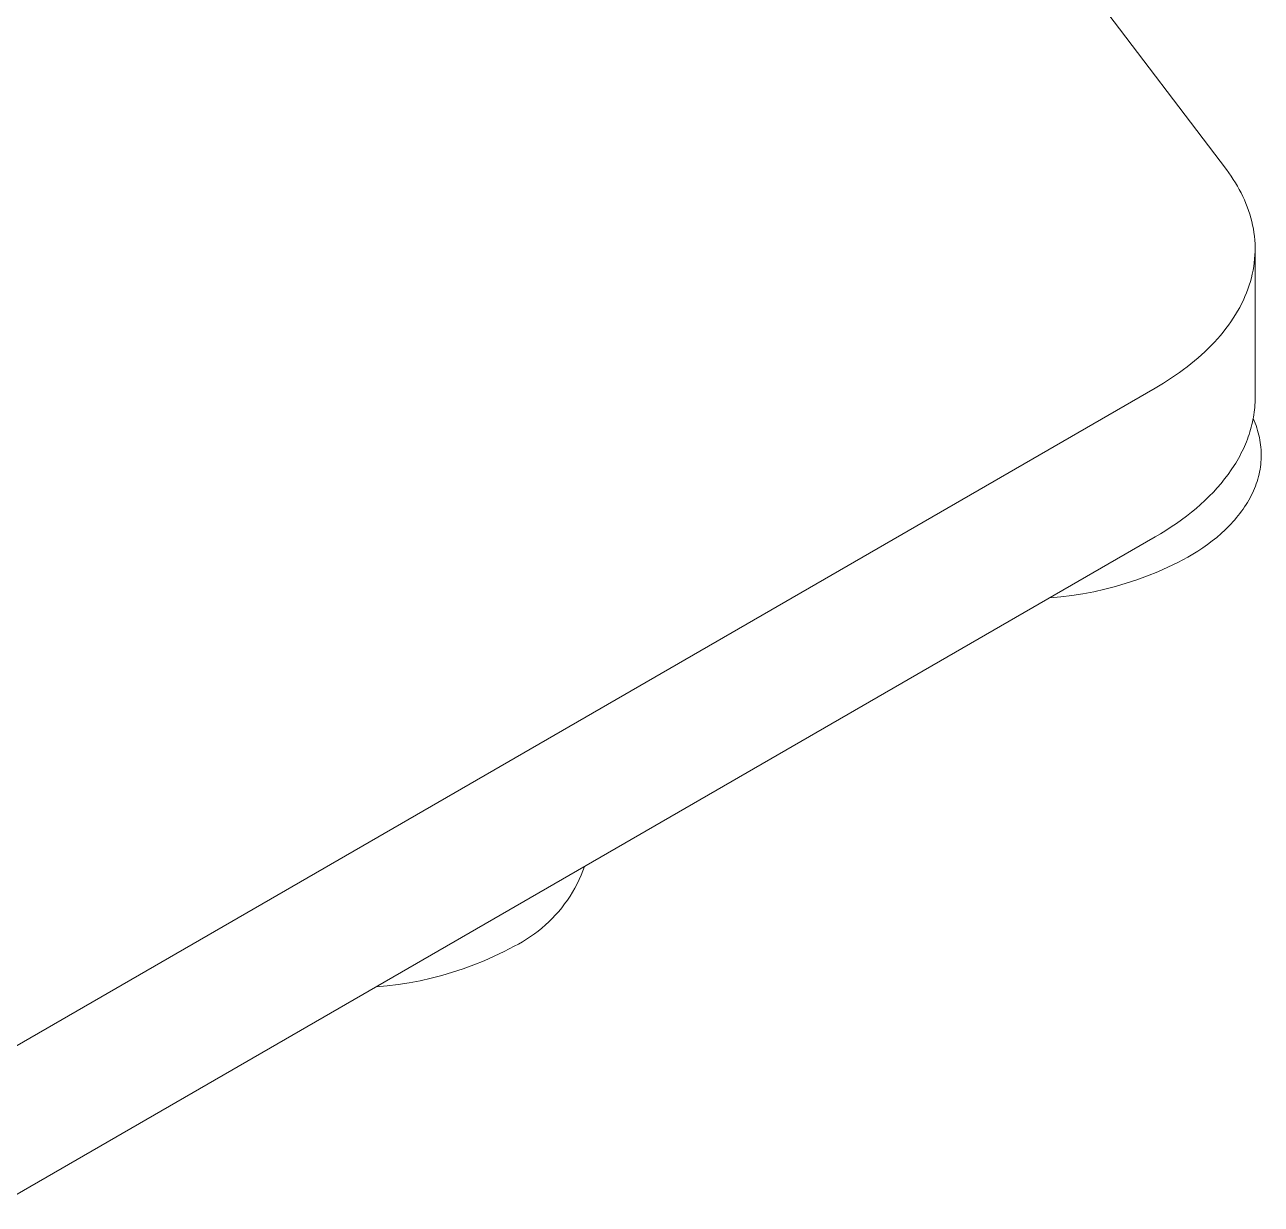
# Model space of a CAD drawing. Header units: millimetres. Extents: x -279 to 4999, y 61 to 3536.
# Drawn here: x 3584.57 to 3619.66, y 2049.52 to 2082.98 of the extents above; entities that cross this region are included whole.
import ezdxf

# ---------------------------------------------------------------- set-up
doc = ezdxf.new("R2010")
doc.units = ezdxf.units.MM
doc.layers.add('ZANO_R', color=7, linetype='Continuous', lineweight=0)

msp = doc.modelspace()

# ---------------------------------------------------------------- linework, layer by layer
at = {"layer": 'ZANO_R'}
for p, q in [((3530.852, 2194.592), (3618.667, 2078.874)), ((3618.667, 2078.874), (3618.735, 2078.783)), ((3618.735, 2078.783), (3618.8, 2078.691)), ((3618.8, 2078.691), (3618.862, 2078.598)), ((3618.862, 2078.598), (3618.922, 2078.503)), ((3618.922, 2078.503), (3618.979, 2078.408)), ((3618.979, 2078.408), (3619.033, 2078.311)), ((3619.033, 2078.311), (3619.085, 2078.214)), ((3619.085, 2078.214), (3619.133, 2078.116)), ((3619.133, 2078.116), (3619.179, 2078.016)), ((3619.179, 2078.016), (3619.222, 2077.916)), ((3619.222, 2077.916), (3619.261, 2077.815)), ((3619.261, 2077.815), (3619.298, 2077.714)), ((3619.298, 2077.714), (3619.331, 2077.611)), ((3619.331, 2077.611), (3619.362, 2077.508)), ((3619.362, 2077.508), (3619.388, 2077.404)), ((3619.388, 2077.404), (3619.412, 2077.299)), ((3619.412, 2077.299), (3619.432, 2077.194)), ((3619.432, 2077.194), (3619.449, 2077.089)), ((3619.449, 2077.089), (3619.462, 2076.983)), ((3619.462, 2076.983), (3619.472, 2076.877)), ((3619.472, 2076.877), (3619.479, 2076.77)), ((3619.479, 2076.77), (3619.482, 2076.663)), ((3619.482, 2076.663), (3619.481, 2076.556)), ((3619.469, 2076.341), (3619.458, 2076.234)), ((3619.477, 2076.449), (3619.469, 2076.341)), ((3619.481, 2076.556), (3619.477, 2076.449)), ((3619.482, 2076.556), (3619.482, 2072.408)), ((3619.402, 2075.912), (3619.377, 2075.805)), ((3619.424, 2076.019), (3619.402, 2075.912)), ((3619.443, 2076.127), (3619.424, 2076.019)), ((3619.458, 2076.234), (3619.443, 2076.127)), ((3619.314, 2075.592), (3619.278, 2075.486)), ((3619.347, 2075.699), (3619.314, 2075.592)), ((3619.377, 2075.805), (3619.347, 2075.699)), ((3619.195, 2075.276), (3619.148, 2075.172)), ((3619.238, 2075.381), (3619.195, 2075.276)), ((3619.278, 2075.486), (3619.238, 2075.381)), ((3618.986, 2074.862), (3618.926, 2074.761)), ((3619.044, 2074.965), (3618.986, 2074.862)), ((3619.097, 2075.068), (3619.044, 2074.965)), ((3619.148, 2075.172), (3619.097, 2075.068)), ((3618.795, 2074.56), (3618.725, 2074.461)), ((3618.862, 2074.66), (3618.795, 2074.56)), ((3618.926, 2074.761), (3618.862, 2074.66)), ((3618.497, 2074.17), (3618.414, 2074.075)), ((3618.576, 2074.266), (3618.497, 2074.17)), ((3618.652, 2074.363), (3618.576, 2074.266)), ((3618.725, 2074.461), (3618.652, 2074.363)), ((3618.151, 2073.799), (3618.058, 2073.709)), ((3618.242, 2073.89), (3618.151, 2073.799)), ((3618.329, 2073.982), (3618.242, 2073.89)), ((3618.414, 2074.075), (3618.329, 2073.982)), ((3617.763, 2073.447), (3617.66, 2073.363)), ((3617.864, 2073.533), (3617.763, 2073.447)), ((3617.962, 2073.62), (3617.864, 2073.533)), ((3618.058, 2073.709), (3617.962, 2073.62)), ((3617.339, 2073.119), (3617.114, 2072.964)), ((3617.448, 2073.199), (3617.339, 2073.119)), ((3617.555, 2073.28), (3617.448, 2073.199)), ((3617.66, 2073.363), (3617.555, 2073.28)), ((3616.882, 2072.815), (3616.644, 2072.672)), ((3617.114, 2072.964), (3616.882, 2072.815)), ((3583.854, 2053.741), (3616.644, 2072.672)), ((3619.481, 2072.339), (3619.482, 2072.408)), ((3619.455, 2071.989), (3619.463, 2072.059)), ((3619.463, 2072.059), (3619.47, 2072.129)), ((3619.47, 2072.129), (3619.475, 2072.199)), ((3619.475, 2072.199), (3619.479, 2072.269)), ((3619.479, 2072.269), (3619.481, 2072.339)), ((3619.39, 2071.64), (3619.406, 2071.71)), ((3619.406, 2071.71), (3619.421, 2071.779)), ((3619.421, 2071.779), (3619.433, 2071.849)), ((3619.456, 2071.747), (3619.427, 2071.813)), ((3619.433, 2071.849), (3619.445, 2071.919)), ((3619.445, 2071.919), (3619.455, 2071.989)), ((3619.483, 2071.68), (3619.456, 2071.747)), ((3619.508, 2071.613), (3619.483, 2071.68)), ((3619.288, 2071.293), (3619.311, 2071.362)), ((3619.311, 2071.362), (3619.333, 2071.432)), ((3619.333, 2071.432), (3619.354, 2071.501)), ((3619.354, 2071.501), (3619.373, 2071.57)), ((3619.373, 2071.57), (3619.39, 2071.64)), ((3619.532, 2071.545), (3619.508, 2071.613)), ((3619.553, 2071.477), (3619.532, 2071.545)), ((3619.572, 2071.409), (3619.553, 2071.477)), ((3619.59, 2071.341), (3619.572, 2071.409)), ((3619.605, 2071.272), (3619.59, 2071.341)), ((3619.148, 2070.951), (3619.179, 2071.019)), ((3619.179, 2071.019), (3619.208, 2071.088)), ((3619.208, 2071.088), (3619.236, 2071.156)), ((3619.236, 2071.156), (3619.263, 2071.225)), ((3619.263, 2071.225), (3619.288, 2071.293)), ((3619.619, 2071.203), (3619.605, 2071.272)), ((3619.63, 2071.134), (3619.619, 2071.203)), ((3619.639, 2071.065), (3619.63, 2071.134)), ((3619.647, 2070.996), (3619.639, 2071.065)), ((3619.652, 2070.926), (3619.647, 2070.996)), ((3618.971, 2070.616), (3619.009, 2070.683)), ((3619.009, 2070.683), (3619.046, 2070.749)), ((3619.046, 2070.749), (3619.081, 2070.816)), ((3619.081, 2070.816), (3619.115, 2070.884)), ((3619.115, 2070.884), (3619.148, 2070.951)), ((3619.648, 2070.579), (3619.653, 2070.648)), ((3619.655, 2070.857), (3619.652, 2070.926)), ((3619.653, 2070.648), (3619.656, 2070.718)), ((3619.657, 2070.787), (3619.655, 2070.857)), ((3619.656, 2070.718), (3619.657, 2070.787)), ((3618.714, 2070.225), (3618.805, 2070.354)), ((3618.805, 2070.354), (3618.891, 2070.484)), ((3618.891, 2070.484), (3618.932, 2070.55)), ((3618.932, 2070.55), (3618.971, 2070.616)), ((3619.594, 2070.233), (3619.609, 2070.302)), ((3619.609, 2070.302), (3619.621, 2070.371)), ((3619.621, 2070.371), (3619.632, 2070.44)), ((3619.632, 2070.44), (3619.641, 2070.509)), ((3619.641, 2070.509), (3619.648, 2070.579)), ((3618.409, 2069.849), (3618.515, 2069.972)), ((3618.515, 2069.972), (3618.617, 2070.098)), ((3618.617, 2070.098), (3618.714, 2070.225)), ((3619.489, 2069.894), (3619.514, 2069.961)), ((3619.514, 2069.961), (3619.537, 2070.028)), ((3619.537, 2070.028), (3619.558, 2070.096)), ((3619.558, 2070.096), (3619.577, 2070.165)), ((3619.577, 2070.165), (3619.594, 2070.233)), ((3618.06, 2069.491), (3618.181, 2069.608)), ((3618.181, 2069.608), (3618.297, 2069.727)), ((3618.297, 2069.727), (3618.409, 2069.849)), ((3619.338, 2069.563), (3619.372, 2069.628)), ((3619.372, 2069.628), (3619.404, 2069.694)), ((3619.404, 2069.694), (3619.434, 2069.76)), ((3619.434, 2069.76), (3619.463, 2069.827)), ((3619.463, 2069.827), (3619.489, 2069.894)), ((3617.673, 2069.153), (3617.806, 2069.263)), ((3617.806, 2069.263), (3617.935, 2069.376)), ((3617.935, 2069.376), (3618.06, 2069.491)), ((3619.098, 2069.183), (3619.142, 2069.245)), ((3619.142, 2069.245), (3619.184, 2069.308)), ((3619.184, 2069.308), (3619.225, 2069.371)), ((3619.225, 2069.371), (3619.264, 2069.434)), ((3619.264, 2069.434), (3619.302, 2069.499)), ((3619.302, 2069.499), (3619.338, 2069.563)), ((3617.251, 2068.837), (3617.395, 2068.94)), ((3617.395, 2068.94), (3617.536, 2069.045)), ((3617.536, 2069.045), (3617.673, 2069.153)), ((3618.8, 2068.826), (3618.854, 2068.884)), ((3618.854, 2068.884), (3618.905, 2068.942)), ((3618.905, 2068.942), (3618.956, 2069.002)), ((3618.956, 2069.002), (3619.004, 2069.062)), ((3619.004, 2069.062), (3619.052, 2069.122)), ((3619.052, 2069.122), (3619.098, 2069.183)), ((3616.644, 2068.452), (3616.8, 2068.544)), ((3616.8, 2068.544), (3616.953, 2068.639)), ((3616.953, 2068.639), (3617.103, 2068.737)), ((3617.103, 2068.737), (3617.251, 2068.837)), ((3618.392, 2068.442), (3618.515, 2068.548)), ((3618.515, 2068.548), (3618.633, 2068.657)), ((3618.633, 2068.657), (3618.69, 2068.712)), ((3618.69, 2068.712), (3618.746, 2068.769)), ((3618.746, 2068.769), (3618.8, 2068.826)), ((3616.644, 2068.452), (3583.854, 2049.521)), ((3617.999, 2068.145), (3618.134, 2068.24)), ((3618.134, 2068.24), (3618.265, 2068.34)), ((3618.265, 2068.34), (3618.392, 2068.442)), ((3617.294, 2067.73), (3617.575, 2067.877)), ((3617.575, 2067.877), (3617.719, 2067.963)), ((3617.719, 2067.963), (3617.861, 2068.052)), ((3617.861, 2068.052), (3617.999, 2068.145)), ((3616.719, 2067.464), (3617.009, 2067.593)), ((3617.009, 2067.593), (3617.294, 2067.73)), ((3615.523, 2067.048), (3615.827, 2067.138)), ((3615.827, 2067.138), (3616.128, 2067.237)), ((3616.128, 2067.237), (3616.426, 2067.346)), ((3616.426, 2067.346), (3616.719, 2067.464)), ((3613.968, 2066.753), (3614.283, 2066.792)), ((3614.283, 2066.792), (3614.596, 2066.841)), ((3614.596, 2066.841), (3614.907, 2066.9)), ((3614.907, 2066.9), (3615.216, 2066.969)), ((3615.216, 2066.969), (3615.523, 2067.048)), ((3613.653, 2066.725), (3613.968, 2066.753)), ((3600.41, 2058.98), (3600.456, 2059.106)), ((3600.245, 2058.612), (3600.304, 2058.733)), ((3600.304, 2058.733), (3600.359, 2058.856)), ((3600.359, 2058.856), (3600.41, 2058.98)), ((3600.044, 2058.262), (3600.115, 2058.376)), ((3600.115, 2058.376), (3600.182, 2058.493)), ((3600.182, 2058.493), (3600.245, 2058.612)), ((3599.809, 2057.934), (3599.891, 2058.041)), ((3599.891, 2058.041), (3599.969, 2058.15)), ((3599.969, 2058.15), (3600.044, 2058.262)), ((3599.542, 2057.631), (3599.635, 2057.729)), ((3599.635, 2057.729), (3599.724, 2057.83)), ((3599.724, 2057.83), (3599.809, 2057.934)), ((3599.142, 2057.272), (3599.247, 2057.357)), ((3599.247, 2057.357), (3599.348, 2057.445)), ((3599.348, 2057.445), (3599.447, 2057.537)), ((3599.447, 2057.537), (3599.542, 2057.631)), ((3598.58, 2056.904), (3598.697, 2056.97)), ((3598.697, 2056.97), (3598.812, 2057.04)), ((3598.812, 2057.04), (3598.925, 2057.114)), ((3598.925, 2057.114), (3599.035, 2057.191)), ((3599.035, 2057.191), (3599.142, 2057.272)), ((3597.895, 2056.557), (3598.18, 2056.695)), ((3598.18, 2056.695), (3598.461, 2056.842)), ((3598.461, 2056.842), (3598.58, 2056.904)), ((3597.014, 2056.201), (3597.311, 2056.31)), ((3597.311, 2056.31), (3597.605, 2056.429)), ((3597.605, 2056.429), (3597.895, 2056.557)), ((3595.793, 2055.864), (3596.102, 2055.933)), ((3596.102, 2055.933), (3596.409, 2056.013)), ((3596.409, 2056.013), (3596.713, 2056.102)), ((3596.713, 2056.102), (3597.014, 2056.201)), ((3594.539, 2055.69), (3594.854, 2055.718)), ((3594.854, 2055.718), (3595.169, 2055.756)), ((3595.169, 2055.756), (3595.482, 2055.805)), ((3595.482, 2055.805), (3595.793, 2055.864))]:
    msp.add_line(p, q, dxfattribs=at)

doc.saveas('drawing.dxf')
